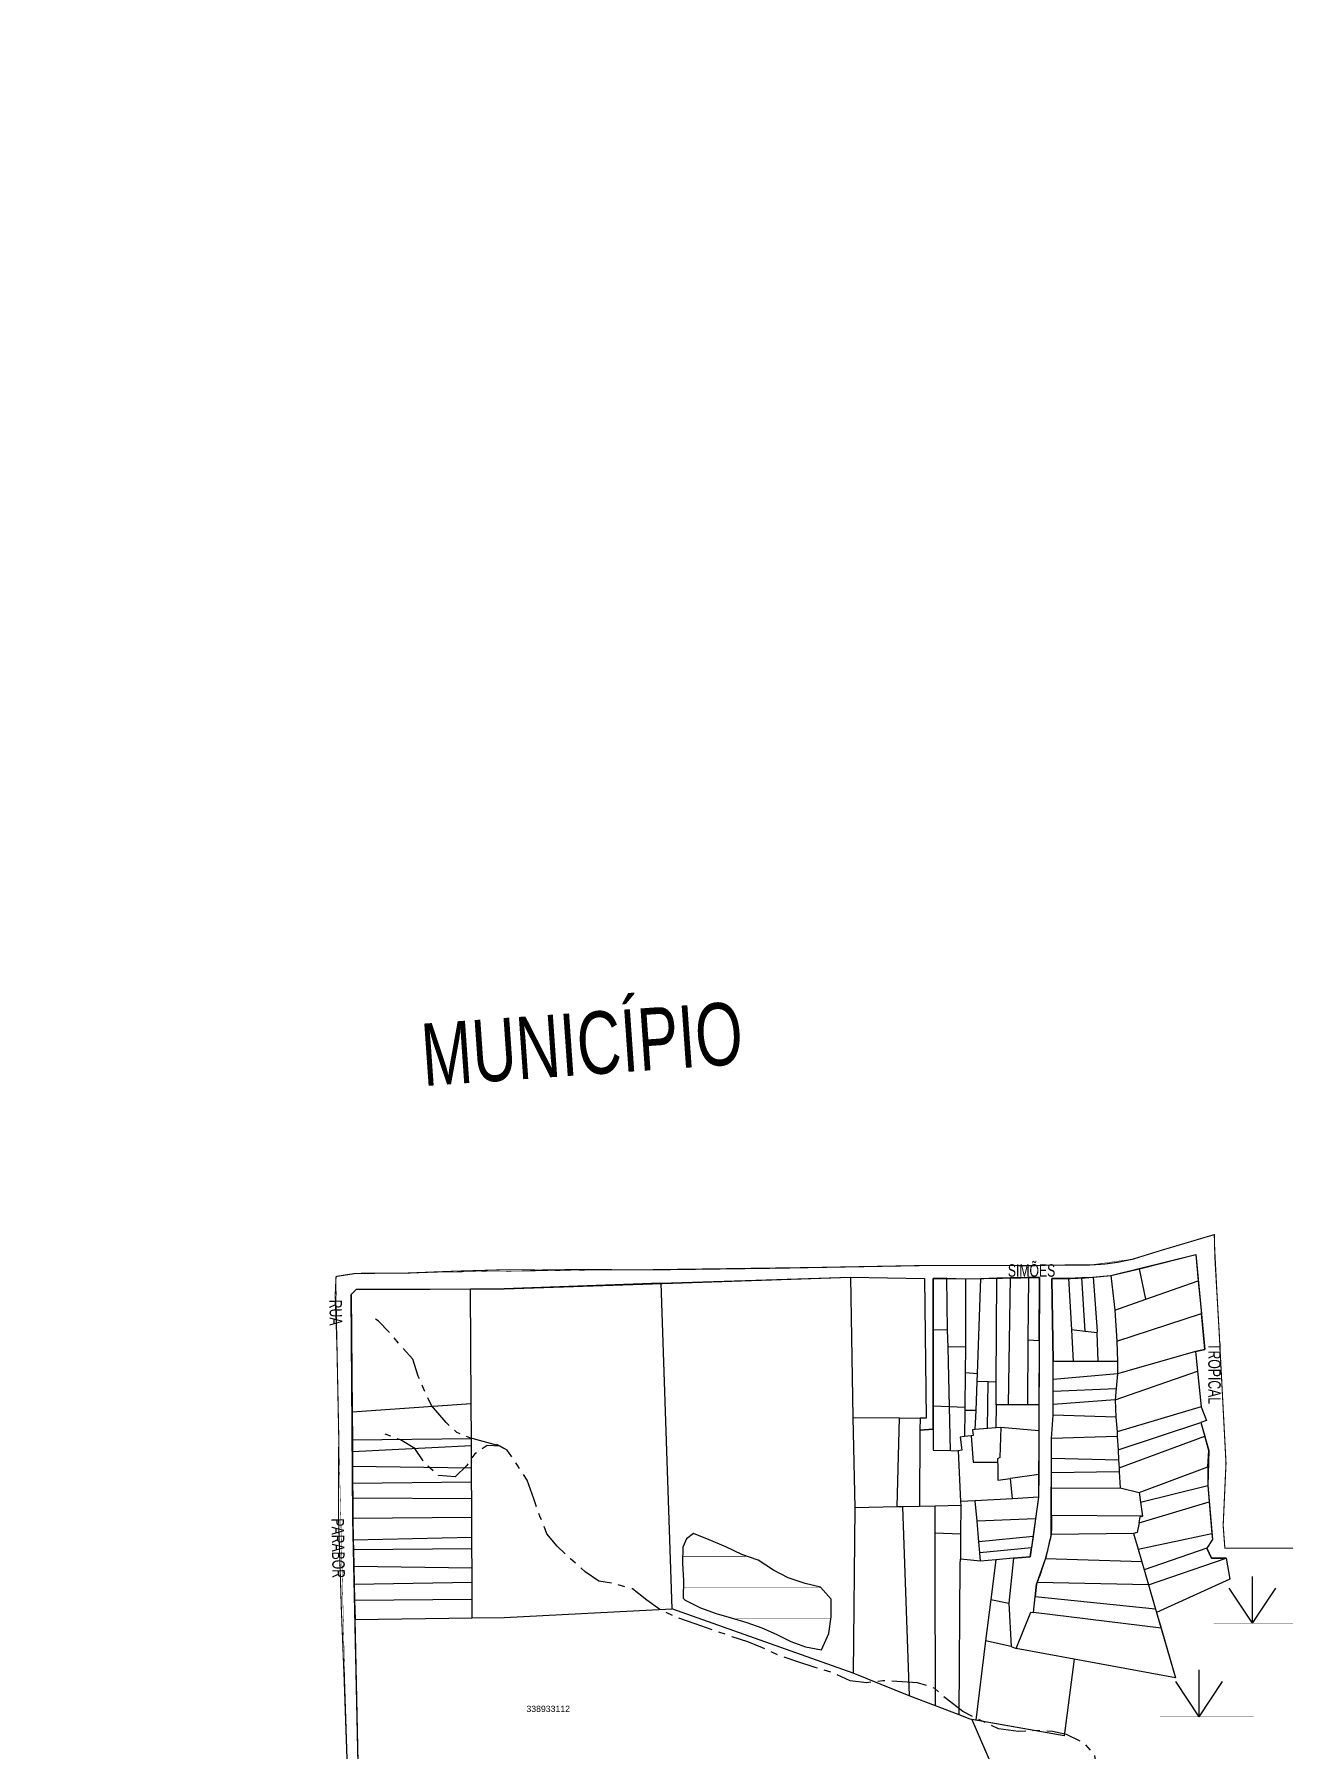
# Model space of a CAD drawing. Extents: x 209123 to 210085, y 4843977 to 4845861.
# Drawn here: x 209123 to 209524, y 4845303 to 4845853 of the extents above; entities that cross this region are included whole.
import ezdxf

# ---------------------------------------------------------------- set-up
doc = ezdxf.new("R2010")
doc.units = 0
doc.header["$LTSCALE"] = 1.5
doc.header["$MEASUREMENT"] = 0
doc.linetypes.add('TRACO_13', pattern=[12, 7.5, -1.5, 1.5, -1.5])
doc.layers.get('0').update_dxf_attribs({"linetype": 'CONTINUOUS'})
for name, color, linetype in [('CD-MALHA-LOTES', 7, 'CONTINUOUS'), ('CD_TXT_QUADRA', 1, 'CONTINUOUS'), ('HD-ALAGADO-BREJO', 170, 'CONTINUOUS'), ('HD-CURSO-INTER', 170, 'CONTINUOUS'), ('HD-HACH-HIDROG', 160, 'CONTINUOUS'), ('HD-LAGOS-PERENE', 170, 'CONTINUOUS'), ('LM-LIM-SETOR-FISCAL', 7, 'CONTINUOUS'), ('LM-LIMITE-MUNICIPAL', 2, 'CONTINUOUS'), ('LM-TXT-LIM-MUN', 7, 'CONTINUOUS'), ('RU-QUADRAS', 210, 'CONTINUOUS'), ('SV-TXT-RUA-N-PAV', 7, 'CONTINUOUS'), ('SV-TXT-RUA-PAV', 7, 'CONTINUOUS')]:
    doc.layers.add(name, color=color, linetype=linetype)
doc.styles.add('ARIAL', font='ARIAL.TTF')
doc.linetypes.add('Limite', pattern='A,20,-3,[130,ltypeshp.shx,S=6.35,R=0,X=0,Y=0],-3,20', length=46)

# ---------------------------------------------------------------- blocks, each defined once
blk = doc.blocks.new('*X2')
at = {"layer": 'HD-HACH-HIDROG', "const_width": 0.13}
for points in [[(209331.196085, 4845364.677201), (209351.89536, 4845364.677408)], [(209331.365701, 4845354.677169), (209375.498072, 4845354.677611)], [(209347.579294, 4845344.677298), (209378.768246, 4845344.67761)]]:
    blk.add_lwpolyline(points, dxfattribs=at)
blk = doc.blocks.new('COD094', base_point=(198052.515178, 4844243.71571))
for q in [(198060.015178, 4844258.71571), (198052.515178, 4844254.96571), (198067.515178, 4844254.96571)]:
    blk.add_line((198060.015178, 4844243.71571), q)
blk = doc.blocks.new('*X7')
at = {"layer": 'HD-ALAGADO-BREJO', "const_width": 0.13}
for points in [[(209501.487803, 4845343.25859), (209506.487803, 4845343.258769)], [(209506.487803, 4845343.258769), (209531.487803, 4845343.259663)], [(209484.334383, 4845313.258385), (209489.334383, 4845313.25856)], [(209489.334383, 4845313.25856), (209514.334383, 4845313.259432)]]:
    blk.add_lwpolyline(points, dxfattribs=at)
at = {"layer": 'HD-ALAGADO-BREJO'}
for p in [(209506.487803, 4845343.258769), (209489.334383, 4845313.25856)]:
    blk.add_blockref('COD094', p, dxfattribs=at)

msp = doc.modelspace()

# ---------------------------------------------------------------- linework, layer by layer
at = {"layer": 'CD-MALHA-LOTES', "linetype": 'Continuous'}
for points in [[(209477.72, 4845456.82), (209495.78, 4845461.43), (209496.58, 4845453.02)], [(209324.2, 4845452.26), (209273.87, 4845450.41), (209263.13, 4845450.36)], [(209324.2, 4845452.26), (209384.97, 4845454.14)], [(209324.2, 4845452.26), (209327.7, 4845347.88)], [(209384.97, 4845454.14), (209385.77, 4845409.15)], [(209384.97, 4845454.14), (209408.79, 4845453.75), (209409.27, 4845409.01), (209407.39, 4845409.02)], [(209415.87, 4845453.85), (209411.56, 4845453.77), (209411.55, 4845437.31)], [(209415.87, 4845453.85), (209421.87, 4845453.66)], [(209416.17, 4845437.24), (209415.87, 4845453.85)], [(209421.87, 4845453.66), (209426.79, 4845453.73)], [(209421.87, 4845453.66), (209421.87, 4845431.8)], [(209425.78, 4845423.18), (209426.79, 4845453.73)], [(209426.79, 4845453.73), (209431.95, 4845453.98)], [(209431.77, 4845420.56), (209431.95, 4845453.98)], [(209431.95, 4845453.98), (209436.33, 4845454.03)], [(209435.73, 4845413.26), (209436.33, 4845454.03)], [(209436.33, 4845454.03), (209442.13, 4845454.09)], [(209442.13, 4845454.09), (209441.94, 4845433.95)], [(209445.54, 4845433.8), (209445.61, 4845454.12), (209442.13, 4845454.09)], [(209454.98, 4845453.88), (209449.62, 4845453.74), (209450.05, 4845427.11)], [(209454.98, 4845453.88), (209459.23, 4845454.06)], [(209454.98, 4845453.88), (209455.94, 4845437.27)], [(209459.23, 4845454.06), (209463.01, 4845454.18)], [(209460.3, 4845436.79), (209459.23, 4845454.06)], [(209463.01, 4845454.18), (209468.55, 4845454.71)], [(209464.18, 4845436.37), (209464.2, 4845436.84), (209463.01, 4845454.18)], [(209468.55, 4845454.71), (209477.72, 4845456.82)], [(209468.55, 4845454.71), (209469.82, 4845443.64)], [(209479.75, 4845447.12), (209477.72, 4845456.82)], [(209479.75, 4845447.12), (209496.58, 4845453.02)], [(209496.58, 4845453.02), (209497.57, 4845442.58)], [(209263.13, 4845450.36), (209226.45, 4845450.21), (209224.86, 4845448.62), (209225.16, 4845411.06)], [(209263.33, 4845413.65), (209263.13, 4845450.36)], [(209469.82, 4845443.64), (209479.75, 4845447.12)], [(209469.82, 4845443.64), (209470.41, 4845433.64)], [(209470.41, 4845433.64), (209497.57, 4845442.58)], [(209495.68, 4845430.34), (209498.67, 4845431.01), (209497.57, 4845442.58)], [(209411.55, 4845437.31), (209411.55, 4845412.81)], [(209416.17, 4845437.24), (209411.55, 4845437.31)], [(209416.29, 4845431.78), (209416.17, 4845437.24)], [(209460.3, 4845436.79), (209455.94, 4845437.27)], [(209455.94, 4845437.27), (209456.4, 4845427.11)], [(209464.18, 4845436.37), (209460.3, 4845436.79)], [(209464.5, 4845427.11), (209464.18, 4845436.37)], [(209421.87, 4845431.8), (209416.29, 4845431.78)], [(209416.74, 4845412.6), (209416.29, 4845431.78)], [(209421.87, 4845431.8), (209421.78, 4845423.49)], [(209441.94, 4845433.95), (209441.74, 4845413.24)], [(209445.54, 4845433.8), (209441.94, 4845433.95)], [(209445.54, 4845433.8), (209445.46, 4845413.22)], [(209470.41, 4845433.64), (209470.63, 4845427.1)], [(209495.68, 4845430.34), (209473.7, 4845424.06), (209470.7, 4845423.21)], [(209495.68, 4845430.34), (209496.35, 4845424.01)], [(209450.03, 4845421.35), (209450.05, 4845427.11)], [(209456.4, 4845427.11), (209450.05, 4845427.11)], [(209464.5, 4845427.11), (209456.4, 4845427.11)], [(209470.63, 4845427.1), (209464.5, 4845427.11)], [(209470.63, 4845427.1), (209470.7, 4845423.21)], [(209421.78, 4845423.49), (209421.65, 4845412.4)], [(209425.78, 4845423.18), (209421.78, 4845423.49)], [(209425.29, 4845411.45), (209425.68, 4845420.69)], [(209425.68, 4845420.69), (209425.78, 4845423.18)], [(209429.13, 4845420.62), (209425.68, 4845420.69)], [(209429.01, 4845405.66), (209429.13, 4845420.62)], [(209431.77, 4845420.56), (209429.13, 4845420.62)], [(209431.73, 4845413.27), (209431.77, 4845420.56)], [(209450.01, 4845417.65), (209450.03, 4845421.35)], [(209470.7, 4845423.21), (209450.03, 4845421.35)], [(209469.87, 4845414.84), (209496.35, 4845424.01)], [(209470.7, 4845423.21), (209470.23, 4845418.54)], [(209496.35, 4845424.01), (209497.46, 4845412.59)], [(209225.16, 4845411.06), (209263.33, 4845413.65)], [(209263.39, 4845402.44), (209263.33, 4845413.65)], [(209449.99, 4845413.39), (209450.01, 4845417.65)], [(209469.87, 4845414.84), (209449.99, 4845413.39)], [(209450.01, 4845417.65), (209470.23, 4845418.54)], [(209470.23, 4845418.54), (209469.87, 4845414.84)], [(209469.87, 4845414.84), (209470.16, 4845409.3)], [(209225.16, 4845411.06), (209225.21, 4845402.08)], [(209385.77, 4845409.15), (209400.75, 4845409.06)], [(209385.77, 4845409.15), (209386.38, 4845380.21)], [(209400, 4845380.51), (209400.75, 4845409.06)], [(209400.75, 4845409.06), (209407.39, 4845409.02)], [(209407.39, 4845409.02), (209407.29, 4845405.15)], [(209411.55, 4845412.81), (209411.55, 4845405.44)], [(209416.74, 4845412.6), (209411.55, 4845412.81)], [(209421.65, 4845412.4), (209416.74, 4845412.6)], [(209417.06, 4845398.6), (209416.74, 4845412.6)], [(209421.64, 4845411.4), (209421.55, 4845403.08)], [(209421.65, 4845412.4), (209421.64, 4845411.4)], [(209425.29, 4845411.45), (209421.64, 4845411.4)], [(209425.04, 4845405.35), (209425.29, 4845411.45)], [(209431.73, 4845413.27), (209431.66, 4845405.84)], [(209435.73, 4845413.26), (209431.73, 4845413.27)], [(209441.74, 4845413.24), (209435.73, 4845413.26)], [(209445.46, 4845413.22), (209441.74, 4845413.24)], [(209445.46, 4845413.22), (209445.43, 4845404.91)], [(209449.49, 4845402.49), (209450, 4845409.98)], [(209450, 4845409.98), (209449.99, 4845413.39)], [(209470.16, 4845409.3), (209450, 4845409.98)], [(209470.16, 4845409.3), (209470.51, 4845404.62)], [(209497.46, 4845412.59), (209470.51, 4845404.62)], [(209497.46, 4845412.59), (209499.21, 4845408.28), (209497.34, 4845407.62)], [(209407.29, 4845405.15), (209407.16, 4845380.67)], [(209411.55, 4845405.44), (209407.29, 4845405.15)], [(209411.55, 4845405.44), (209411.55, 4845398.72), (209417.06, 4845398.6)], [(209421.55, 4845403.08), (209420.22, 4845402.93), (209420.69, 4845398.72), (209419.57, 4845398.55)], [(209423.68, 4845403.32), (209421.55, 4845403.08)], [(209425.04, 4845405.35), (209424.16, 4845405.28), (209424.39, 4845403.4), (209423.68, 4845403.32)], [(209423.68, 4845403.32), (209424.36, 4845394.85), (209432.2, 4845394.85)], [(209429.01, 4845405.66), (209425.04, 4845405.35)], [(209431.66, 4845405.84), (209429.01, 4845405.66)], [(209433.25, 4845405.95), (209431.66, 4845405.84)], [(209433.25, 4845405.95), (209432.94, 4845396.35), (209432.13, 4845395.98), (209432.2, 4845394.85)], [(209445.43, 4845404.91), (209433.25, 4845405.95)], [(209445.43, 4845404.91), (209445.38, 4845390.87)], [(209470.6, 4845403.1), (209449.49, 4845402.49)], [(209470.51, 4845404.62), (209470.6, 4845403.1)], [(209470.6, 4845403.1), (209470.84, 4845398.81)], [(209470.84, 4845398.81), (209497.34, 4845407.62)], [(209471.17, 4845393.05), (209498.63, 4845403.19)], [(209497.34, 4845407.62), (209498.63, 4845403.19)], [(209499.62, 4845393.34), (209499.97, 4845398.59), (209498.63, 4845403.19)], [(209225.21, 4845402.08), (209263.39, 4845402.44)], [(209225.21, 4845402.08), (209225.23, 4845398.23)], [(209263.4, 4845400.07), (209225.23, 4845398.23)], [(209225.23, 4845398.23), (209225.26, 4845393.59)], [(209263.4, 4845400.07), (209263.39, 4845402.44)], [(209263.44, 4845393.1), (209263.4, 4845400.07)], [(209417.06, 4845398.6), (209419.57, 4845398.55)], [(209419.57, 4845398.55), (209420.32, 4845382.23)], [(209449.48, 4845396.16), (209449.49, 4845402.49)], [(209470.84, 4845398.81), (209471.03, 4845395.57)], [(209225.26, 4845393.59), (209263.44, 4845393.1)], [(209225.26, 4845393.59), (209225.29, 4845388.07)], [(209263.46, 4845388.49), (209263.44, 4845393.1)], [(209432.2, 4845394.85), (209432.26, 4845394.1), (209432.3, 4845389.08), (209436.36, 4845389.64)], [(209449.47, 4845391.46), (209449.48, 4845396.16)], [(209471.24, 4845391.76), (209449.47, 4845391.46)], [(209449.48, 4845396.16), (209471.03, 4845395.57)], [(209471.03, 4845395.57), (209471.17, 4845393.05)], [(209471.17, 4845393.05), (209471.24, 4845391.76)], [(209471.24, 4845391.76), (209471.53, 4845386.68)], [(209477.56, 4845385.19), (209499.62, 4845393.34)], [(209499.62, 4845393.34), (209499.6, 4845387.43)], [(209263.46, 4845388.49), (209225.29, 4845388.07)], [(209225.29, 4845388.07), (209225.32, 4845383.46)], [(209263.49, 4845383.26), (209263.46, 4845388.49)], [(209445.38, 4845390.87), (209436.36, 4845389.64)], [(209437.02, 4845383.16), (209436.36, 4845389.64)], [(209445.38, 4845390.87), (209445.35, 4845383.63)], [(209449.46, 4845386.49), (209449.47, 4845391.46)], [(209449.46, 4845386.49), (209471.53, 4845386.68)], [(209449.5, 4845377.76), (209449.46, 4845386.49)], [(209471.53, 4845386.68), (209477.56, 4845385.19)], [(209478.01, 4845382.1), (209499.6, 4845387.43)], [(209499.6, 4845387.43), (209500.03, 4845382.17)], [(209225.32, 4845383.46), (209263.49, 4845383.26)], [(209225.32, 4845383.46), (209225.36, 4845376.85)], [(209263.52, 4845377.12), (209263.49, 4845383.26)], [(209407.16, 4845380.67), (209401.73, 4845380.55)], [(209412.15, 4845380.78), (209407.16, 4845380.67)], [(209420.37, 4845380.96), (209412.15, 4845380.78)], [(209412.17, 4845372.06), (209412.15, 4845380.78)], [(209420.37, 4845380.96), (209420.31, 4845371.83)], [(209425.01, 4845382.49), (209420.32, 4845382.23)], [(209420.32, 4845382.23), (209420.37, 4845380.96)], [(209437.02, 4845383.16), (209425.01, 4845382.49)], [(209425.59, 4845375.95), (209425.01, 4845382.49)], [(209445.35, 4845383.63), (209437.02, 4845383.16)], [(209445.35, 4845383.63), (209444.37, 4845376.7)], [(209477.56, 4845385.19), (209478.01, 4845382.1)], [(209477.58, 4845375.46), (209500.03, 4845382.17)], [(209478.01, 4845382.1), (209478.69, 4845377.52)], [(209500.03, 4845382.17), (209500.88, 4845372.03)], [(209263.52, 4845377.12), (209225.36, 4845376.85)], [(209225.36, 4845376.85), (209225.51, 4845369.95)], [(209263.56, 4845370.87), (209263.52, 4845377.12)], [(209386.38, 4845380.21), (209385.86, 4845327.17)], [(209400, 4845380.51), (209386.38, 4845380.21)], [(209401.73, 4845380.55), (209400, 4845380.51)], [(209401.73, 4845380.55), (209403.82, 4845319.98)], [(209444.37, 4845376.7), (209425.59, 4845375.95)], [(209426.17, 4845369.31), (209425.59, 4845375.95)], [(209444.37, 4845376.7), (209443.57, 4845370.99)], [(209449.5, 4845377.76), (209449.44, 4845374.01), (209449.43, 4845371.63)], [(209478.69, 4845377.52), (209449.5, 4845377.76)], [(209477.58, 4845375.46), (209476.93, 4845372.36), (209475.81, 4845371.99)], [(209477.58, 4845375.46), (209477.98, 4845377.36), (209478.69, 4845377.52)], [(209225.51, 4845369.95), (209263.56, 4845370.87)], [(209225.51, 4845369.95), (209225.59, 4845366.76)], [(209263.58, 4845367.08), (209263.56, 4845370.87)], [(209412.3, 4845316.73), (209412.19, 4845362.36), (209412.17, 4845372.06)], [(209420.31, 4845371.83), (209412.17, 4845372.06)], [(209420.31, 4845371.83), (209420.25, 4845363.72)], [(209443.57, 4845370.99), (209426.17, 4845369.31)], [(209443.57, 4845370.99), (209443.06, 4845367.41)], [(209449.43, 4845371.63), (209447.54, 4845363.91)], [(209475.81, 4845371.99), (209449.43, 4845371.63)], [(209475.81, 4845371.99), (209477.28, 4845366.94)], [(209477.28, 4845366.94), (209500.88, 4845372.03)], [(209500.88, 4845372.03), (209501.18, 4845370.11), (209499.33, 4845367.29)], [(209263.58, 4845367.08), (209225.59, 4845366.76)], [(209225.59, 4845366.76), (209225.7, 4845361.48)], [(209263.61, 4845360.99), (209263.58, 4845367.08)], [(209426.48, 4845365.84), (209426.17, 4845369.31)], [(209443.06, 4845367.41), (209426.48, 4845365.84)], [(209426.71, 4845363.16), (209426.48, 4845365.84)], [(209437.25, 4845364.04), (209442.65, 4845364.5), (209443.06, 4845367.41)], [(209477.28, 4845366.94), (209478.45, 4845362.92)], [(209499.33, 4845367.29), (209479.18, 4845360.4)], [(209505.52, 4845364.1), (209500.86, 4845364.11), (209499.33, 4845367.29)], [(209225.7, 4845361.48), (209263.61, 4845360.99)], [(209225.7, 4845361.48), (209225.84, 4845355.65)], [(209263.63, 4845356.31), (209263.61, 4845360.99)], [(209419.91, 4845313.82), (209420.24, 4845362.18), (209420.25, 4845363.72)], [(209426.71, 4845363.16), (209420.25, 4845363.72)], [(209431.58, 4845363.55), (209426.71, 4845363.16)], [(209431.58, 4845363.55), (209430, 4845350.88)], [(209437.25, 4845364.04), (209431.58, 4845363.55)], [(209437.25, 4845364.04), (209435.84, 4845349.69)], [(209444.9, 4845356.33), (209447.54, 4845363.91)], [(209478.45, 4845362.92), (209447.54, 4845363.91)], [(209478.45, 4845362.92), (209479.18, 4845360.4)], [(209479.18, 4845360.4), (209480.59, 4845355.51)], [(209480.59, 4845355.51), (209505.52, 4845364.1)], [(209505.52, 4845364.1), (209506.7, 4845357.37), (209483.17, 4845346.62)], [(209263.63, 4845356.31), (209225.84, 4845355.65)], [(209225.84, 4845355.65), (209225.95, 4845350.67)], [(209263.66, 4845350.98), (209263.63, 4845356.31)], [(209444.9, 4845356.33), (209444.71, 4845355.77), (209444.24, 4845351.66)], [(209480.59, 4845355.51), (209444.9, 4845356.33)], [(209480.59, 4845355.51), (209482.87, 4845347.69)], [(209225.95, 4845350.67), (209263.66, 4845350.98)], [(209225.95, 4845350.67), (209226.09, 4845344.38)], [(209263.69, 4845344.94), (209263.66, 4845350.98)], [(209263.69, 4845344.94), (209273.87, 4845345.09), (209327.7, 4845347.88)], [(209385.86, 4845327.17), (209327.7, 4845347.88)], [(209430, 4845350.88), (209428.34, 4845337.56)], [(209430, 4845350.88), (209435.84, 4845349.69)], [(209435.84, 4845349.69), (209436.5, 4845335.76)], [(209443.67, 4845346.7), (209444.24, 4845351.66)], [(209482.87, 4845347.69), (209444.24, 4845351.66)], [(209482.87, 4845347.69), (209483.17, 4845346.62)], [(209226.09, 4845344.38), (209263.69, 4845344.94)], [(209230.34, 4845145.39), (209229.25, 4845196.69), (209226.09, 4845344.38)], [(209438.14, 4845335.12), (209442.91, 4845346.79), (209443.67, 4845346.7)], [(209484.62, 4845341.65), (209443.67, 4845346.7)], [(209483.17, 4845346.62), (209484.62, 4845341.65)], [(209428.34, 4845337.56), (209425.18, 4845312.16)], [(209436.5, 4845335.76), (209428.34, 4845337.56)], [(209484.62, 4845341.65), (209489.25, 4845325.68), (209456.74, 4845331.72)], [(209456.74, 4845331.72), (209453.55, 4845307.11), (209425.18, 4845312.16)], [(209436.5, 4845335.76), (209438.14, 4845335.12)], [(209456.74, 4845331.72), (209438.14, 4845335.12)], [(209403.82, 4845319.98), (209385.86, 4845327.17)], [(209412.3, 4845316.73), (209403.82, 4845319.98)], [(209419.91, 4845313.82), (209412.3, 4845316.73)], [(209423.96, 4845312.38), (209423.41, 4845312.48), (209419.91, 4845313.82)], [(209425.18, 4845312.16), (209423.96, 4845312.38)], [(209423.96, 4845312.38), (209441.57, 4845271.63)]]:
    msp.add_lwpolyline(points, dxfattribs=at)
at = {"layer": 'HD-CURSO-INTER', "linetype": 'TRACO_13', "flags": 128}
for points in [[(209272.68, 4845399.97), (209262.94, 4845402.64), (209258.73, 4845404.38), (209255.27, 4845407.6), (209250.56, 4845413.04), (209248.33, 4845417.75), (209246.35, 4845422.46), (209244.66, 4845427.9), (209240.66, 4845432.14), (209237.31, 4845436.33), (209233.53, 4845440.23), (209232.68, 4845440.76)], [(209543.98, 4845251.67), (209538.79, 4845252.9), (209527.97, 4845254.74), (209517.46, 4845254.75), (209506.64, 4845255.67), (209495.82, 4845256.59), (209487.47, 4845254.75), (209480.36, 4845253.83), (209475.42, 4845255.67), (209471.4, 4845259.05), (209467.69, 4845262.73), (209465.22, 4845267.95), (209463.05, 4845273.48), (209463.05, 4845279.63), (209463.67, 4845285.16), (209463.67, 4845290.38), (209464.29, 4845295.6), (209463.36, 4845301.13), (209459.96, 4845304.81), (209454.3, 4845307.51), (209449.76, 4845308.5), (209444.2, 4845308.81), (209438.94, 4845308.5), (209432.45, 4845309.42), (209426.58, 4845312.19), (209421.01, 4845314.95), (209415.76, 4845318.94), (209412.05, 4845322.32), (209406.48, 4845324.17), (209395.36, 4845324.78), (209390.1, 4845324.17), (209384.85, 4845324.78), (209379.59, 4845327.24), (209373.72, 4845329.08), (209367.84, 4845330.92), (209361.66, 4845333.07), (209356.75, 4845335.34), (209352.04, 4845337.32), (209347.05, 4845338.92), (209341.09, 4845340.98), (209335.13, 4845343.09), (209329.59, 4845345.05), (209324.08, 4845347.38), (209319.64, 4845350.68), (209315.09, 4845354.23), (209309.65, 4845355.84), (209304.28, 4845356.72), (209299.85, 4845359.74), (209295.24, 4845363.84), (209290.89, 4845367.94), (209287.64, 4845371.93), (209285.34, 4845377.59), (209283.39, 4845383.15), (209281.32, 4845389.11), (209278.34, 4845393.65), (209274.84, 4845398.71), (209272.68, 4845399.97), (209268.51, 4845400.23), (209264.47, 4845397.53), (209261.93, 4845393.82), (209258.21, 4845390.22), (209252.84, 4845390.65), (209248.71, 4845394.18), (209245.28, 4845399.22), (209240.63, 4845402.02), (209235.71, 4845403.87)], [(209271.5, 4845400.66), (209273.87, 4845399.28)]]:
    msp.add_lwpolyline(points, dxfattribs=at)
at = {"layer": 'HD-LAGOS-PERENE', "linetype": 'Continuous', "flags": 128}
msp.add_lwpolyline([(209331.99, 4845350.63), (209336.9, 4845348.18), (209341.96, 4845346.32), (209346.78, 4845344.92), (209351.74, 4845343.42), (209356.56, 4845341.71), (209361.17, 4845339.69), (209365.86, 4845337.34), (209370.59, 4845335.66), (209375.74, 4845334.68), (209378.06, 4845339.93), (209378.86, 4845345.27), (209378.8, 4845348.51), (209378.76, 4845350.97), (209375.4, 4845354.79), (209370.51, 4845355.94), (209365.05, 4845357.75), (209360.31, 4845360.27), (209355.35, 4845363.4), (209350.19, 4845365.31), (209345, 4845367.74), (209339.69, 4845369.99), (209334.66, 4845372), (209332.4, 4845370.34), (209331.24, 4845367.62), (209331.17, 4845362.53), (209331.41, 4845356.9), (209331.29, 4845351.23)], close=True, dxfattribs=at)
at = {"layer": 'LM-LIM-SETOR-FISCAL', "color": 7, "linetype": 'Limite', "ltscale": 0.1, "const_width": 0.13, "flags": 128}
msp.add_lwpolyline([(209756.5, 4845516.29), (209751.3, 4845524.57), (209742.67, 4845530.22), (209737.91, 4845533.03), (209733.61, 4845542.58), (209730.18, 4845548.5), (209731.68, 4845555.3), (209735.91, 4845559.88), (209741.98, 4845564.02), (209753.89, 4845568.44), (209759.18, 4845571.62), (209769.33, 4845578.92), (209783.86, 4845592.74), (209797.93, 4845607.35), (209810.43, 4845622.37), (209819.75, 4845638.06), (209824.57, 4845649.26), (209828.77, 4845659.93), (209832.87, 4845664.74), (209848.49, 4845681.91), (209857.53, 4845691.24), (209860.86, 4845695.63), (209861.99, 4845705.36), (209861.02, 4845710.64), (209859.16, 4845715.4), (209857.15, 4845726.42), (209858.67, 4845731.69), (209865.35, 4845741.55), (209874.22, 4845748.93), (209882.41, 4845756.24), (209886.56, 4845766.07), (209891, 4845769.67), (209901.56, 4845768.58), (209905.96, 4845770.63), (209912.29, 4845777.56), (209920.57, 4845789.98), (209922.5, 4845794.42), (209931.6, 4845803.92), (209935.51, 4845808.28), (209938.71, 4845813.1), (209948.53, 4845822.18), (209959.16, 4845828.66), (209974.4, 4845836.91), (209985.3, 4845843.64), (209999.63, 4845851.1), (210005.85, 4845852.59), (210008.83, 4845748.88), (210012.92, 4845552.03), (210014.83, 4845430.78), (210016.4, 4845308.43), (210019.84, 4845187.26), (210022.71, 4845049.46), (210025.73, 4844869.03), (210027.84, 4844746.03), (210028.55, 4844610.67), (210030.42, 4844504.69), (210034.54, 4844395.49), (210034.98, 4844356.84), (210037.09, 4844303.19), (210041.11, 4844243.91), (210042.66, 4844241.49), (210041.24, 4844225.16), (210043.91, 4844157.03), (209880.94, 4844060.34), (209730.56, 4843976.83), (209721.87, 4844263.16), (209719.55, 4844281.84), (209717.08, 4844293.94), (209714.37, 4844312.96), (209713.82, 4844325.29), (209714.97, 4844349.6), (209717.05, 4844364.77), (209717.83, 4844381.99), (209717.12, 4844411.82), (209717.22, 4844427.24), (209717.1, 4844446.23), (209716, 4844456.05), (209712.25, 4844471.82), (209711.6, 4844484.23), (209712.56, 4844517.1), (209711.89, 4844571.62), (209709.7, 4844684.19), (209706.22, 4844772.81), (209704.76, 4844848.62), (209704.58, 4844905.73), (209701.13, 4845088.11), (209700.9, 4845149.96), (209442.8, 4844991.55), (209237.03, 4844921.8), (209232.93, 4844899.15), (209223.07, 4844898.14), (209223.58, 4844893.28), (209178.83, 4844885.81), (209181.74, 4844843.24), (209186.67, 4844817.46), (209186.43, 4844813.71), (209159.38, 4844808.75), (209151.39, 4844809.37), (209145.88, 4844816.7), (209144.38, 4844823.1), (209142.68, 4844839.54), (209142.04, 4844859.97), (209138.84, 4844868.81), (209134.67, 4844876.18), (209127.19, 4844880.69), (209131.76, 4844886.69), (209131.76, 4844898.36), (209130.33, 4844910.26), (209129.68, 4844932.5), (209129.26, 4845060.67), (209126.52, 4845138.55), (209123.25, 4845217.54), (209226.33, 4845219.29), (209222.79, 4845325.24), (209220.85, 4845402.89), (209219.98, 4845454.41), (209226.26, 4845455.39), (209399.02, 4845457.74), (209461.83, 4845458.1), (209475.56, 4845459.96), (209501.71, 4845467.83), (209505.47, 4845394.52), (209504.56, 4845374.59), (209505.1, 4845367.3), (209542.33, 4845367.28), (209550.43, 4845374.54), (209563.32, 4845384.18), (209568.8, 4845393.48), (209577.29, 4845403.54), (209585.18, 4845423.15), (209590.39, 4845446.06), (209592.24, 4845456.12), (209597.28, 4845472.86), (209603.22, 4845476.76), (209608.72, 4845478.09), (209628.79, 4845475.14), (209633.88, 4845475.76), (209646.18, 4845479.73), (209666.16, 4845488.23), (209685.39, 4845488.24), (209697.02, 4845487.7), (209704.19, 4845486.94), (209721.62, 4845480.74), (209737.12, 4845478.67), (209747.23, 4845491.82), (209750.5, 4845496.43), (209755.32, 4845505.71), (209756.8, 4845510.41)], close=True, dxfattribs=at)
at = {"layer": 'LM-LIMITE-MUNICIPAL', "const_width": 0.35}
msp.add_lwpolyline([(209273.91, 4845456.54), (209273.91, 4845456.54), (209285.29, 4845456.46), (209297.64, 4845456.64), (209320.15, 4845456.51), (209361.13, 4845457.06), (209411, 4845457.96), (209418.99, 4845457.89), (209432.42, 4845457.95), (209443.18, 4845457.85), (209447.9, 4845458.01), (209456.11, 4845458.1), (209461.83, 4845458.1), (209466.55, 4845458.39), (209470.7, 4845458.96), (209475.56, 4845459.96), (209484.78, 4845462.81), (209501.71, 4845467.83), (209501.91, 4845460.3), (209503.25, 4845437.01), (209505.47, 4845394.52), (209504.56, 4845374.59), (209505.1, 4845367.3), (209542.33, 4845367.28)], dxfattribs=at)
at = {"layer": 'LM-LIMITE-MUNICIPAL'}
for points in [[(209219.72, 4845448.47, 0.35, 0.35, 0), (209219.98, 4845454.41, 0.35, 0.35, 0)], [(209219.72, 4845448.47, 0.35, 0.35, 0), (209219.98, 4845454.41, 0.35, 0.35, 0)], [(209219.98, 4845454.41, 0.35, 0.35, 0), (209226.26, 4845455.39, 0.35, 0.35, 0)], [(209219.98, 4845454.41, 0.35, 0.35, 0), (209226.26, 4845455.39, 0.35, 0.35, 0)], [(209226.26, 4845455.39, 0.35, 0.35, 0), (209242.83, 4845455.5, 0.35, 0.35, 0)], [(209226.26, 4845455.39, 0.35, 0.35, 0), (209242.83, 4845455.5, 0.35, 0.35, 0)], [(209242.83, 4845455.5, 0.35, 0.35, 0), (209258.61, 4845456.11, 0.35, 0.35, 0), (209273.91, 4845456.54, 0.35, 0.35, 0)], [(209242.83, 4845455.5, 0.35, 0.35, 0), (209258.61, 4845456.11, 0.35, 0.35, 0), (209273.91, 4845456.54, 0.35, 0.35, 0)], [(209220.29, 4845431.15, 0.35, 0.35, 0), (209219.72, 4845448.47, 0.35, 0.35, 0)], [(209220.29, 4845431.15, 0.35, 0.35, 0), (209219.72, 4845448.47, 0.35, 0.35, 0)], [(209220.85, 4845402.89, 0.35, 0.35, 0), (209220.29, 4845431.15, 0.35, 0.35, 0)], [(209220.85, 4845402.89, 0.35, 0.35, 0), (209220.29, 4845431.15, 0.35, 0.35, 0)], [(209221.22, 4845362.67, 0.35, 0.35, 0), (209220.73, 4845378.66, 0.35, 0.35, 0), (209220.85, 4845402.89, 0.35, 0.35, 0)], [(209221.22, 4845362.67, 0.35, 0.35, 0), (209220.73, 4845378.66, 0.35, 0.35, 0), (209220.85, 4845402.89, 0.35, 0.35, 0)], [(209221.35, 4845358.6, 0.35, 0.35, 0), (209221.22, 4845362.67, 0.35, 0.35, 0)], [(209221.35, 4845358.6, 0.35, 0.35, 0), (209221.22, 4845362.67, 0.35, 0.35, 0)], [(209223.98, 4845284.58, 0.35, 0.35, 0), (209222.54, 4845326.11, 0.35, 0.35, 0), (209221.68, 4845347.83, 0.35, 0.35, 0), (209221.35, 4845358.6, 0.35, 0.35, 0)]]:
    msp.add_lwpolyline(points, format="xyseb", dxfattribs=at)
at = {"layer": 'RU-QUADRAS', "color": 6, "linetype": 'Continuous'}
msp.add_lwpolyline([(209230.34, 4845145.39), (209225.36, 4845376.85), (209224.86, 4845448.62), (209226.45, 4845450.21), (209273.87, 4845450.41), (209384.97, 4845454.14), (209408.79, 4845453.75), (209409.27, 4845409.01), (209407.39, 4845409.02), (209407.29, 4845405.15), (209411.55, 4845405.44), (209411.56, 4845453.77), (209421.87, 4845453.66), (209445.61, 4845454.12), (209445.35, 4845383.63), (209442.65, 4845364.5), (209437.25, 4845364.04), (209435.84, 4845349.69), (209436.5, 4845335.76), (209438.14, 4845335.12), (209442.91, 4845346.79), (209443.67, 4845346.7), (209444.71, 4845355.77, 0.047284), (209449.43, 4845371.63), (209449.49, 4845402.49), (209450, 4845409.98), (209450.05, 4845427.11), (209449.62, 4845453.74, 0.031275), (209468.55, 4845454.71), (209495.78, 4845461.43), (209498.67, 4845431.01), (209495.68, 4845430.34), (209497.46, 4845412.59), (209499.21, 4845408.28), (209497.34, 4845407.62), (209499.97, 4845398.59), (209499.6, 4845387.43), (209501.18, 4845370.11), (209499.33, 4845367.29), (209500.86, 4845364.11), (209505.52, 4845364.1), (209506.7, 4845357.37), (209483.17, 4845346.62), (209489.25, 4845325.68), (209456.74, 4845331.72), (209453.55, 4845307.11), (209423.96, 4845312.38), (209472.43, 4845200.19)], format="xyb", dxfattribs=at)

# ---------------------------------------------------------------- block references
at = {"layer": 'HD-ALAGADO-BREJO'}
msp.add_blockref('*X7', (0, 0), dxfattribs=at)
at = {"layer": 'HD-LAGOS-PERENE'}
msp.add_blockref('*X2', (0, 0), dxfattribs=at)

# ---------------------------------------------------------------- texts
at = {"layer": 'CD_TXT_QUADRA', "style": 'ARIAL'}
msp.add_text('338933112', height=2, dxfattribs=at).set_placement((209281.05, 4845314.78))
at = {"layer": 'LM-TXT-LIM-MUN', "style": 'ARIAL', "width": 0.7}
msp.add_text('MUNICÍPIO', height=20, rotation=3.9998, dxfattribs=at).set_placement((209248.08, 4845515.43))
at = {"layer": 'SV-TXT-RUA-N-PAV', "style": 'ARIAL', "width": 0.7}
msp.add_text('SIMÕES', height=4, dxfattribs=at).set_placement((209435.48, 4845454.33))
msp.add_text('TROPICAL', height=4, rotation=270, dxfattribs=at).set_placement((209499.77, 4845433.06))
at = {"layer": 'SV-TXT-RUA-PAV', "style": 'ARIAL', "width": 0.7}
for s, p in [('RUA', (209217.83, 4845446.93)), ('PARABOR', (209218.5, 4845376.81))]:
    msp.add_text(s, height=4, rotation=271, dxfattribs=at).set_placement(p)

doc.saveas('drawing.dxf')
